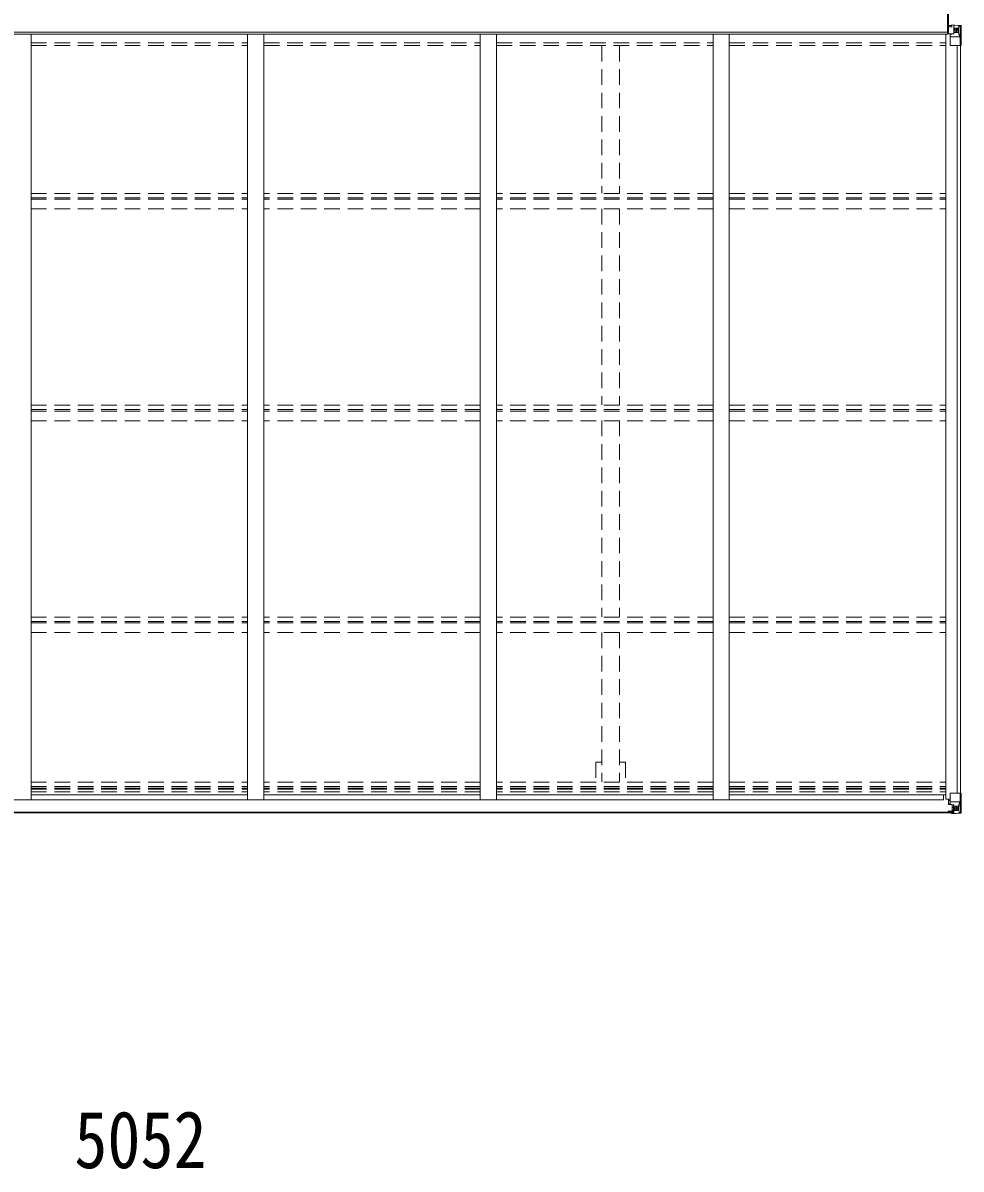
# Model space of a CAD drawing. Units: millimetres at full size, sheet at 1:40; details may follow other scales. Extents: x -11243 to 11243, y -7760 to 7760.
# Drawn here: x 4291 to 7177, y -22 to 3504 of the extents above; entities that cross this region are included whole.
import ezdxf
from ezdxf.enums import TextEntityAlignment as Align

# ---------------------------------------------------------------- set-up
doc = ezdxf.new("R2010")
doc.units = ezdxf.units.MM
doc.header["$LTSCALE"] = 40
doc.linetypes.add('DASHED1', pattern=[1.8, 1.2, -0.6])
for name, color, linetype, lineweight in [('0-3_ELV2', 4, 'Continuous', 9), ('0-4_TABLE1', 6, 'Continuous', 9), ('0-6_OTH_LINE', 6, 'Continuous', 9)]:
    doc.layers.add(name, color=color, linetype=linetype, lineweight=lineweight)
doc.styles.add('ＭＳ ゴシック', font='')
doc.styles.get('ＭＳ ゴシック').set_extended_font_data('MS Gothic')

msp = doc.modelspace()

# ---------------------------------------------------------------- linework, layer by layer
at = {"layer": '0-3_ELV2'}
for p, q in [((7138.37, 3496.08), (7148.87, 3496.08)), ((7135.87, 3475.43), (2162.87, 3475.7)), ((7135.87, 3469), (2162.87, 3469)), ((4316.37, 1114.18), (4316.37, 3469)), ((4982.37, 1114.18), (4982.37, 3469)), ((5032.37, 1114.18), (5032.37, 3469)), ((5698.37, 1114.18), (5698.37, 3469)), ((5748.37, 1114.18), (5748.37, 3469)), ((6414.37, 1114.18), (6414.37, 3469)), ((6464.37, 1114.18), (6464.37, 3469)), ((7130.37, 1115.99), (7130.37, 3469)), ((7135.87, 3469), (7135.87, 3472.37)), ((7135.87, 3470.3), (7150.63, 3470.3)), ((7138.37, 3488.18), (7138.87, 3488.18)), ((7138.37, 3472.57), (7138.87, 3472.57)), ((7165.67, 1134.64), (7165.67, 3434.29)), ((7175.37, 1134.64), (7175.37, 3434.29)), ((4316.37, 1129.68), (4982.37, 1129.68)), ((5698.37, 1129.68), (5032.37, 1129.68)), ((6414.37, 1129.68), (5748.37, 1129.68)), ((6464.37, 1129.68), (7130.37, 1129.68)), ((7122.87, 1129.68), (7122.87, 1114.16)), ((2175.87, 1114.16), (7122.87, 1114.16)), ((7130.37, 1115.99), (7143.37, 1115.99)), ((2144.87, 1076.02), (7153.87, 1076.02)), ((2144.87, 1073.88), (7153.87, 1073.88))]:
    msp.add_line(p, q, dxfattribs=at)
at = {"layer": '0-3_ELV2', "linetype": 'DASHED1'}
for p, q in [((4316.37, 3442.48), (4982.37, 3442.48)), ((4316.37, 3434.14), (4982.37, 3434.14)), ((5032.37, 3442.48), (5698.37, 3442.48)), ((5032.37, 3434.14), (5698.37, 3434.14)), ((5748.37, 3442.48), (6414.37, 3442.48)), ((5748.37, 3434.14), (6414.37, 3434.14)), ((6071.87, 3433.33), (6071.87, 2980.42)), ((6126.87, 3433.33), (6126.87, 2980.42)), ((6464.37, 3442.48), (7130.37, 3442.48)), ((6464.37, 3434.14), (7130.37, 3434.14)), ((4316.37, 2979.22), (4982.34, 2979.22)), ((4316.37, 2966.21), (4982.34, 2966.21)), ((5698.37, 2979.22), (5032.37, 2979.22)), ((5698.37, 2966.21), (5032.37, 2966.21)), ((6414.34, 2979.22), (5748.37, 2979.22)), ((6414.34, 2966.21), (5748.37, 2966.21)), ((6464.37, 2979.22), (7130.34, 2979.22)), ((6464.37, 2966.21), (7130.34, 2966.21)), ((4316.37, 2961.66), (4982.34, 2961.66)), ((4316.37, 2931.93), (4982.34, 2931.93)), ((5698.37, 2961.66), (5032.37, 2961.66)), ((5698.37, 2931.93), (5032.37, 2931.93)), ((6414.34, 2961.66), (5748.37, 2961.66)), ((6414.34, 2931.93), (5748.37, 2931.93)), ((6071.87, 2932.05), (6071.87, 2328.75)), ((6126.87, 2932.05), (6126.87, 2328.75)), ((6464.37, 2961.66), (7130.34, 2961.66)), ((6464.37, 2931.93), (7130.34, 2931.93)), ((4316.37, 2327.56), (4982.34, 2327.56)), ((5698.37, 2327.56), (5032.37, 2327.56)), ((6414.34, 2327.56), (5748.37, 2327.56)), ((6464.37, 2327.56), (7130.34, 2327.56)), ((4316.37, 2314.55), (4982.34, 2314.55)), ((4316.37, 2310), (4982.34, 2310)), ((5698.37, 2314.55), (5032.37, 2314.55)), ((5698.37, 2310), (5032.37, 2310)), ((6414.34, 2314.55), (5748.37, 2314.55)), ((6414.34, 2310), (5748.37, 2310)), ((6464.37, 2314.55), (7130.34, 2314.55)), ((6464.37, 2310), (7130.34, 2310)), ((4316.37, 2280.27), (4982.34, 2280.27)), ((5698.37, 2280.27), (5032.37, 2280.27)), ((6414.34, 2280.27), (5748.37, 2280.27)), ((6071.87, 2280.39), (6071.87, 1677.09)), ((6126.87, 2280.39), (6126.87, 1677.09)), ((6464.37, 2280.27), (7130.34, 2280.27)), ((4316.37, 1675.9), (4982.34, 1675.9)), ((4316.37, 1662.89), (4982.34, 1662.89)), ((4316.37, 1658.34), (4982.34, 1658.34)), ((5698.37, 1675.9), (5032.37, 1675.9)), ((5698.37, 1662.89), (5032.37, 1662.89)), ((5698.37, 1658.34), (5032.37, 1658.34)), ((6414.34, 1675.9), (5748.37, 1675.9)), ((6414.34, 1662.89), (5748.37, 1662.89)), ((6414.34, 1658.34), (5748.37, 1658.34)), ((6464.37, 1675.9), (7130.34, 1675.9)), ((6464.37, 1662.89), (7130.34, 1662.89)), ((6464.37, 1658.34), (7130.34, 1658.34)), ((4316.37, 1628.6), (4982.34, 1628.6)), ((5698.37, 1628.6), (5032.37, 1628.6)), ((6414.34, 1628.6), (5748.37, 1628.6)), ((6071.87, 1628.73), (6071.87, 1169.47)), ((6126.87, 1628.73), (6126.87, 1169.47)), ((6464.37, 1628.6), (7130.34, 1628.6)), ((6054.17, 1229.88), (6071.87, 1229.88)), ((6054.17, 1229.88), (6054.17, 1169.47)), ((6126.87, 1229.88), (6144.57, 1229.88)), ((6144.57, 1229.88), (6144.57, 1169.47)), ((4316.37, 1168.28), (4982.37, 1168.28)), ((5698.37, 1168.28), (5032.37, 1168.28)), ((6414.37, 1168.28), (5748.37, 1168.28)), ((6464.37, 1168.28), (7130.37, 1168.28)), ((4316.37, 1155.28), (4982.37, 1155.28)), ((4316.37, 1150.2), (4982.37, 1150.2)), ((4316.37, 1146.27), (4982.37, 1146.27)), ((4316.37, 1138.07), (4982.37, 1138.07)), ((5698.37, 1155.28), (5032.37, 1155.28)), ((5698.37, 1150.2), (5032.37, 1150.2)), ((5698.37, 1146.27), (5032.37, 1146.27)), ((5698.37, 1138.07), (5032.37, 1138.07)), ((6414.37, 1155.28), (5748.37, 1155.28)), ((6414.37, 1150.2), (5748.37, 1150.2)), ((6414.37, 1146.27), (5748.37, 1146.27)), ((6414.37, 1138.07), (5748.37, 1138.07)), ((6464.37, 1155.28), (7130.37, 1155.28)), ((6464.37, 1150.2), (7130.37, 1150.2)), ((6464.37, 1146.27), (7130.37, 1146.27)), ((6464.37, 1138.07), (7130.37, 1138.07))]:
    msp.add_line(p, q, dxfattribs=at)
at = {"layer": '0-4_TABLE1'}
for p, q in [((7136.87, 3472.37), (7136.87, 3535.37)), ((7138.87, 3471.44), (7138.87, 3491.6)), ((7139.87, 3492.31), (7148.87, 3492.37)), ((7148.87, 3497.68), (7148.87, 3491.74)), ((7155.37, 3470.5), (7155.37, 3497.29)), ((7155.37, 3497.17), (7167.37, 3496.39)), ((7167.46, 3496.38), (7175.38, 3495.91)), ((7170.56, 3491.49), (7173.29, 3495.16)), ((7174.52, 3494.94), (7174.53, 3494.87)), ((7174.53, 3434.29), (7174.53, 3494.87)), ((7176.43, 3495.95), (7176.43, 3496)), ((7177.37, 3494.99), (7177.37, 3434.29)), ((7148.87, 3470.5), (7139.87, 3470.53)), ((7143.37, 3435.29), (7143.37, 3468.38)), ((7167.37, 3460.95), (7143.37, 3460.95)), ((7151.85, 3470.5), (7144.19, 3469.28)), ((7144.19, 3468.64), (7154.54, 3470.3)), ((7144.19, 3469.28), (7144.19, 3468.64)), ((7155.37, 3470.5), (7148.87, 3470.5)), ((7154.54, 3470.3), (7154.54, 3470.5)), ((7167.37, 3488.04), (7155.37, 3488.04)), ((7155.37, 3474.49), (7167.37, 3474.49)), ((7162.85, 3480.85), (7162.85, 3479.89)), ((7169.7, 3487.99), (7167.37, 3488.05)), ((7167.37, 3474.48), (7169.7, 3474.52)), ((7167.37, 3474.48), (7167.37, 3474.49)), ((7173.98, 3461.17), (7167.37, 3460.95)), ((7169.7, 3474.52), (7169.7, 3487.99)), ((7173.98, 3461.17), (7169.84, 3473.25)), ((7177.37, 3434.29), (7144.37, 3434.29)), ((7143.37, 1133.64), (7143.37, 1100.55)), ((7177.37, 1134.64), (7144.37, 1134.64)), ((7174.53, 1134.64), (7174.53, 1074.06)), ((7177.37, 1073.93), (7177.37, 1134.64)), ((7138.87, 1115.99), (7138.87, 1099.78)), ((7138.87, 1111.64), (7143.37, 1111.64)), ((7138.87, 1101.49), (7143.37, 1101.52)), ((7143.92, 1099.73), (7138.87, 1099.78)), ((7139.87, 1099.77), (7139.87, 1101.5)), ((7167.37, 1107.98), (7143.37, 1107.98)), ((7144.19, 1100.29), (7154.54, 1098.63)), ((7144.19, 1099.65), (7144.19, 1100.29)), ((7154.54, 1098), (7144.19, 1099.65)), ((7149.87, 1098.75), (7149.87, 1078.78)), ((7153.87, 1094.44), (7167.37, 1094.44)), ((7154.54, 1098.63), (7154.54, 1098)), ((7155.37, 1097.74), (7155.37, 1071.64)), ((7173.98, 1107.76), (7167.37, 1107.98)), ((7167.37, 1094.45), (7167.37, 1094.44)), ((7167.37, 1094.45), (7169.7, 1094.41)), ((7169.7, 1094.41), (7169.7, 1080.94)), ((7173.98, 1107.76), (7169.84, 1095.68)), ((7137.37, 1078.63), (7137.37, 1076.02)), ((7143.37, 1076.94), (7137.37, 1076.94)), ((7138.37, 1078.67), (7153.37, 1078.8)), ((7138.37, 1076.02), (7138.37, 1076.94)), ((7143.57, 1073.44), (7141.88, 1073.88)), ((7153.37, 1078.64), (7143.37, 1078.55)), ((7143.57, 1073.44), (7143.87, 1073.44)), ((7143.87, 1073.44), (7143.87, 1073.88)), ((7145.37, 1077.71), (7153.87, 1077.71)), ((7145.37, 1077.71), (7145.37, 1076.02)), ((7145.37, 1076.71), (7153.37, 1076.71)), ((7145.37, 1076.68), (7153.37, 1076.68)), ((7148.87, 1073.88), (7148.87, 1071.25)), ((7148.87, 1073.06), (7153.87, 1073.14)), ((7148.87, 1071.25), (7176.43, 1072.93)), ((7155.37, 1072.53), (7148.87, 1072.13)), ((7149.87, 1090.85), (7153.87, 1090.85)), ((7149.87, 1082.64), (7153.87, 1082.64)), ((7153.76, 1079.01), (7149.87, 1079.01)), ((7153.37, 1078.8), (7153.37, 1078.64)), ((7153.37, 1076.68), (7153.37, 1078.64)), ((7153.87, 1080.89), (7167.37, 1080.89)), ((7153.87, 1077.35), (7155.37, 1077.35)), ((7155.37, 1071.76), (7167.37, 1072.54)), ((7161.89, 1088.08), (7161.89, 1089.04)), ((7169.7, 1080.94), (7167.37, 1080.88)), ((7167.46, 1072.55), (7175.38, 1073.02)), ((7170.56, 1077.43), (7173.29, 1073.77)), ((7174.52, 1073.99), (7174.53, 1074.06)), ((7176.43, 1072.98), (7176.43, 1072.94))]:
    msp.add_line(p, q, dxfattribs=at)
msp.add_lwpolyline([(7135.87, 3535.37), (7138.37, 3535.37), (7138.37, 3472.37), (7135.87, 3472.37)], close=True, dxfattribs=at)
for points in [[(7138.87, 3491.6), (7138.88, 3491.7), (7148.87, 3491.74)], [(7176.43, 3496), (7167.37, 3496.55), (7148.87, 3497.68)], [(7160.93, 3481.81), (7159.97, 3481.81), (7159.97, 3482.77), (7160.93, 3482.77)], [(7161.89, 3483.73), (7161.89, 3484.69), (7162.85, 3484.69), (7162.85, 3483.73)], [(7162.85, 3479.89), (7161.89, 3479.89), (7161.89, 3480.85)], [(7163.81, 3482.77), (7164.77, 3482.77), (7164.77, 3481.81), (7163.81, 3481.81)], [(7148.87, 1072.65), (7153.87, 1072.65), (7153.87, 1098.11)], [(7143.37, 1076.94), (7143.37, 1078.56), (7137.37, 1078.51)], [(7160.93, 1086.16), (7159.97, 1086.16), (7159.97, 1087.12), (7160.93, 1087.12)], [(7161.89, 1089.04), (7162.85, 1089.04), (7162.85, 1088.08)], [(7162.85, 1085.2), (7162.85, 1084.24), (7161.89, 1084.24), (7161.89, 1085.2)], [(7163.81, 1087.12), (7164.77, 1087.12), (7164.77, 1086.16), (7163.81, 1086.16)]]:
    msp.add_lwpolyline(points, dxfattribs=at)
for centre in [(7162.37, 3482.29), (7162.37, 1086.64)]:
    msp.add_circle(centre, 5.3, dxfattribs=at)
for centre, radius, start, end in [((7173.24, 3494.99), 1.28, 357.54105, 48.82169), ((7175.21, 3508.6), 12.7, 264.89689, 270.75534), ((7176.37, 3495), 1, 359.99921, 86.49983), ((7176.37, 3494.99), 0.999, 0.04917, 86.5576), ((7176.37, 3494.96), 0.999, 0.04917, 86.5576), ((7144.3, 3468.35), 0.937, 96.73234, 177.67791), ((7144.3, 3467.71), 0.937, 96.73234, 177.67791), ((7154.43, 3471.23), 0.937, 276.73234, 309.06602), ((7160.93, 3483.73), 0.96, 270, 0), ((7160.93, 3480.85), 0.96, 0, 90), ((7163.81, 3483.73), 0.96, 180, 270), ((7163.81, 3480.85), 0.96, 90, 180), ((7144.37, 3435.29), 1, 180, 270), ((7144.37, 1133.64), 1, 90, 180), ((7144.3, 1101.22), 0.937, 182.32209, 263.26766), ((7144.3, 1100.58), 0.937, 182.32209, 263.26766), ((7154.43, 1097.7), 0.937, 2.32209, 83.26766), ((7154.43, 1097.07), 0.937, 2.32209, 83.26766), ((7138.23, 1070.98), 7.69, 88.96999, 96.43426), ((7153.37, 1079.14), 0.5, 270.52895, 0.04464), ((7153.37, 1076.21), 0.5, 0.00109, 90.00109), ((7153.37, 1076.18), 0.5, 359.99802, 89.99691), ((7153.36, 1079.32), 0.513, 271.88028, 1.04707), ((7160.93, 1088.08), 0.96, 270, 0), ((7160.93, 1085.2), 0.96, 0, 90), ((7163.81, 1088.08), 0.96, 180, 270), ((7163.81, 1085.2), 0.96, 90, 180), ((7173.24, 1073.94), 1.28, 311.17831, 2.45895), ((7175.22, 1060.33), 12.7, 89.24466, 95.10311), ((7176.37, 1073.97), 0.999, 273.4424, 359.95083), ((7176.37, 1073.94), 0.999, 273.4424, 359.95083), ((7176.37, 1073.93), 1, 273.50017, 0.00079)]:
    msp.add_arc(centre, radius, start, end, dxfattribs=at)
for centre, major_axis, ratio, start_param, end_param in [((7139.87, 3491.6), (-1, -0.012), 0.707053, 4.7036637, 6.124411), ((7172.57, 3487.91), (-0.03, 5), 0.573921, 0.7672717, 1.551125), ((7174.24, 3492.98), (0.02, 3), 0.466854, 0.125683, 0.7596956), ((7174.43, 3496.08), (-2, 0.12), 0.060933, 2.0712557, 3.1453404), ((6975.43, 3508.31), (-201, 12.36), 0.060933, 3.1453404, 3.145839), ((7139.87, 3471.44), (-1, 0.021), 0.906239, 0.0187047, 1.589501), ((7249.12, 3488.04), (-81.75, 0), 0.061163, 6.2824128, 6.2831853), ((7171.11, 3474.54), (0, 3), 0.468246, 1.5772882, 2.0127935), ((7173.26, 3463.51), (-0.85, 2.32), 0.403757, 3.0087805, 3.9744392), ((7171.11, 1094.39), (0, -3), 0.468246, 1.5772882, 2.0127935), ((7173.26, 1105.42), (-0.85, -2.32), 0.403757, 3.0087805, 3.9744392), ((7249.12, 1080.89), (-81.75, 0), 0.061163, 6.2824128, 6.2831853), ((7174.24, 1075.95), (0.02, -3), 0.466854, 0.125683, 0.7596956), ((7172.57, 1081.02), (-0.03, -5), 0.573921, 0.7672717, 1.551125), ((7174.43, 1072.85), (-2, -0.12), 0.060933, 2.0712557, 3.1453404), ((6975.43, 1060.62), (-201, -12.36), 0.060933, 3.1453404, 3.145839)]:
    msp.add_ellipse(centre, major_axis=major_axis, ratio=ratio, start_param=start_param, end_param=end_param, dxfattribs=at)

# ---------------------------------------------------------------- texts
at = {"layer": '0-6_OTH_LINE', "color": 7, "style": 'ＭＳ ゴシック', "width": 0.85}
msp.add_text('5052', height=176, dxfattribs=at).set_placement((4449.37, -71.89), align=Align.BOTTOM_LEFT)

doc.saveas('drawing.dxf')
